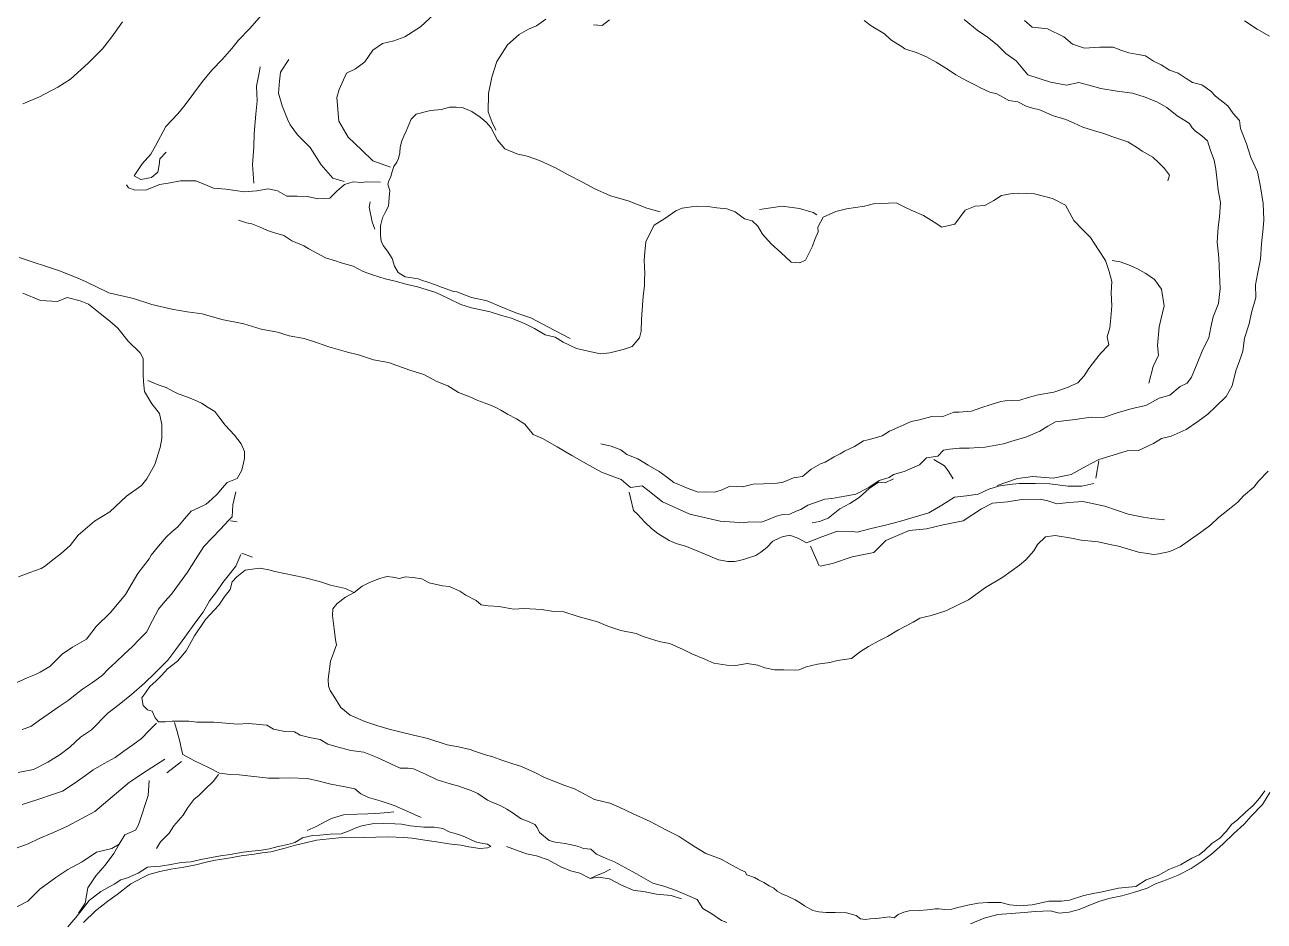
# Model space of a CAD drawing. Extents: x 683321 to 688873, y 7661944 to 7668387.
# Drawn here: x 686662.5 to 687079.5, y 7666496.6 to 7666798.2 of the extents above; entities that cross this region are included whole.
import ezdxf

# ---------------------------------------------------------------- set-up
doc = ezdxf.new("R2010")
doc.units = 0
doc.header["$MEASUREMENT"] = 0
doc.layers.add('01 CRESTA_Line', color=3, linetype='Continuous', lineweight=20)

msp = doc.modelspace()

# ---------------------------------------------------------------- linework, layer by layer
at = {"layer": '01 CRESTA_Line'}
for points in [[(686660.64, 7666719.85, 3960.87), (686674.13, 7666715.39, 3960.96), (686679.56, 7666713.24, 3962.4), (686682.95, 7666711.85, 3961.97), (686690.76, 7666708.06, 3961.58), (686699.09, 7666706.15, 3960.73), (686705.27, 7666704.11, 3960.36), (686712.01, 7666702.49, 3959.58), (686717.07, 7666701.58, 3959.08), (686722.2, 7666700.98, 3958.5), (686728.78, 7666699.01, 3958.12), (686736.14, 7666697.54, 3957.62), (686741.96, 7666695.81, 3957.17), (686747.46, 7666694.8, 3956.59), (686751.41, 7666693.51, 3956.1), (686756.45, 7666692.69, 3955.74), (686760.98, 7666691.18, 3955.35), (686764.74, 7666689.86, 3954.84), (686771.02, 7666688.11, 3953.93), (686774.81, 7666687.21, 3953.61), (686779.84, 7666685.43, 3953.09), (686784.88, 7666684.57, 3952.34), (686792.01, 7666681.95, 3951.07), (686796.73, 7666680.59, 3950.58), (686801.08, 7666678.14, 3949.97), (686804.84, 7666676.7, 3949.45), (686808.42, 7666674.51, 3948.78), (686812.24, 7666672.98, 3948.55), (686814.85, 7666671.85, 3948.36), (686818.56, 7666670.5, 3947.83), (686820.98, 7666669.47, 3947.23), (686822.59, 7666668.51, 3947.33), (686824.93, 7666667.19, 3947.12), (686827.95, 7666665.62, 3946.91), (686830.76, 7666663.85, 3946.78), (686833.52, 7666660.32, 3946.31), (686836.65, 7666658.98, 3946.54), (686841.61, 7666656.16, 3947.98), (686846.56, 7666653.34, 3949.41), (686851.51, 7666650.51, 3950.84), (686856.46, 7666647.69, 3952.27), (686859.8, 7666646.45, 3952), (686863.14, 7666645.2, 3951.72), (686866.25, 7666642.5, 3952.17), (686870.18, 7666643.14, 3950.86), (686872.55, 7666641.25, 3950.29), (686874.91, 7666639.36, 3950.25), (686877.01, 7666637.69, 3950.27), (686886.25, 7666633.5, 3950.35), (686896.48, 7666631.18, 3950.43), (686904.43, 7666630.67, 3950.43), (686906.33, 7666631.02, 3950.49), (686910.18, 7666630.91, 3950.74), (686912.1, 7666631.55, 3950.76), (686915.41, 7666632.9, 3950.64), (686917.07, 7666633.28, 3950.71), (686919.88, 7666633.61, 3950.84), (686921.96, 7666634.55, 3950.81), (686923.59, 7666635.11, 3950.84), (686925.87, 7666636.6, 3950.74), (686928.21, 7666637.36, 3950.8), (686931.59, 7666638.59, 3951.12), (686933.95, 7666638.86, 3951.6), (686936.46, 7666639.29, 3952.1), (686939.04, 7666639.75, 3952.57), (686942.09, 7666640.24, 3953.08), (686946.4, 7666642.54, 3953.54), (686949.94, 7666644.88, 3953.05), (686953.33, 7666645.92, 3952.79), (686954.73, 7666646.87, 3952.67), (686958.37, 7666647.94, 3952.96), (686961.17, 7666649.19, 3952.28), (686963.47, 7666650.18, 3952.18), (686965.82, 7666652.5, 3953.4), (686969.64, 7666653.11, 3952.43), (686971.57, 7666655.13, 3950.72), (686973.55, 7666655.39, 3950.54), (686976.97, 7666655.76, 3950.26), (686980.21, 7666655.74, 3950.14), (686983.48, 7666656.01, 3950.13), (686985.63, 7666656.08, 3950.16), (686991.74, 7666657.17, 3950.23), (686995.67, 7666658.42, 3950.19), (686999.28, 7666659.51, 3950.19), (687003.94, 7666661.45, 3950.19), (687006.64, 7666663.18, 3950.18), (687009.29, 7666664.57, 3950.2), (687015.82, 7666665.41, 3950.16), (687018.09, 7666665.78, 3950.16), (687021.24, 7666666.19, 3950.26), (687025.37, 7666666.08, 3950.05), (687030.03, 7666667.64, 3950.16), (687035.03, 7666669.15, 3950.3), (687039.65, 7666670.12, 3950.36), (687044.07, 7666672.55, 3950.39), (687047.69, 7666673.6, 3950.44), (687051.14, 7666676.45, 3950.53), (687053.55, 7666677.58, 3950.45), (687055.02, 7666679.68, 3950.39), (687056.9, 7666684.19, 3950.36), (687058.81, 7666688.98, 3950.31), (687060.81, 7666692.9, 3950.29), (687061.54, 7666696.43, 3950.35), (687062.27, 7666699.97, 3950.36), (687064.06, 7666704.47, 3950.3), (687064.66, 7666709.51, 3950.2), (687064.38, 7666714.34, 3950.17), (687064.23, 7666719.81, 3950.16), (687063.58, 7666725.08, 3950.13), (687063.96, 7666730.07, 3950.12), (687064.46, 7666733.49, 3950.11), (687064.79, 7666738.4, 3950.13), (687064, 7666742.59, 3950.18), (687063.68, 7666745.74, 3950.23), (687063.16, 7666749.61, 3950.29), (687062.62, 7666752.67, 3950.36), (687061.4, 7666755.9, 3950.4), (687060.41, 7666759.17, 3950.34), (687058.49, 7666760.79, 3950.28), (687056.25, 7666762.56, 3950.27), (687055.25, 7666763.49, 3950.25), (687054.31, 7666764.95, 3950.17), (687052.74, 7666766.03, 3950.05), (687050.23, 7666767.59, 3950.15), (687046.75, 7666770.4, 3950.86), (687043.29, 7666772.31, 3950.88), (687039.05, 7666773.91, 3951.41), (687035.19, 7666775.24, 3951.83), (687030, 7666775.91, 3953.02), (687024.48, 7666776.7, 3954.34), (687020.45, 7666777.92, 3953.53), (687017.1, 7666778.72, 3952.5), (687012.95, 7666777.82, 3952.12), (687007.52, 7666778.85, 3952.12), (687003.79, 7666780.08, 3951.31), (686999.9, 7666781.39, 3951.25), (686996.06, 7666786.02, 3950.68), (686992.57, 7666788.53, 3950.74), (686989.59, 7666791.43, 3950.85), (686986.36, 7666794, 3950.86), (686982.9, 7666796.43, 3951.39), (686978.56, 7666800, 3951.66)], [(686695.33, 7666799.14, 3968.77), (686691.75, 7666794.09, 3968.05), (686688.68, 7666790.05, 3967.35), (686683.81, 7666785.29, 3966.44), (686677.9, 7666779.9, 3965.41), (686673.64, 7666777.16, 3964.74), (686667.48, 7666773.97, 3964.15), (686661.8, 7666771.62, 3963.57)], [(686710.05, 7666755.3, 3965.47), (686707.89, 7666753.06, 3964.91), (686707.71, 7666750.98, 3963.64), (686707.23, 7666748.65, 3963.32), (686705.15, 7666746.83, 3963.04), (686701.51, 7666746.19, 3962.73), (686699.26, 7666747.36, 3962.98), (686701.93, 7666751.36, 3963.06), (686704.84, 7666754.61, 3964.09), (686706.41, 7666757.42, 3965.26), (686709.89, 7666763.93, 3965.94), (686713.92, 7666768.18, 3967), (686716.49, 7666771.25, 3967.43), (686722.28, 7666779.07, 3968.2), (686725.37, 7666782.95, 3968.44), (686729.03, 7666786.58, 3968.84), (686732.18, 7666790.23, 3969.38), (686734.37, 7666793, 3969.65), (686738.13, 7666796.86, 3970.39), (686742.08, 7666801.4, 3971.11)], [(686800.07, 7666801.66, 3950.1), (686795.61, 7666797.55, 3950.13), (686790.33, 7666794.09, 3950.19), (686786.6, 7666792.78, 3950.22), (686782.88, 7666791.92, 3950.27), (686779.55, 7666789.7, 3950.2), (686776.92, 7666785.69, 3950.16), (686773.77, 7666783.35, 3950.16), (686770.67, 7666781.89, 3950.18), (686768.27, 7666776.37, 3950.17), (686767.51, 7666773.69, 3950.19), (686768.14, 7666765.79, 3950.3), (686771.32, 7666760.33, 3950.43), (686775.88, 7666755.96, 3950.54), (686779.6, 7666752.42, 3950.78), (686785.51, 7666750.29, 3950.71)], [(686837.8, 7666800.05, 3940.14), (686834.62, 7666797.86, 3940.15), (686831.92, 7666796.66, 3940.1), (686828.77, 7666794.9, 3940.07), (686824.9, 7666791.44, 3940.07), (686821.29, 7666785.86, 3940.03), (686819.65, 7666780.54, 3940.04), (686818.45, 7666775.08, 3940.06), (686818.42, 7666768.87, 3940.06), (686819.76, 7666765.37, 3940.06), (686820.94, 7666762.77, 3940.07)], [(686859.16, 7666799.86, 3940.38), (686856.68, 7666798, 3940.35), (686853.79, 7666798.22, 3940.36)], [(687047.02, 7666745.73, 3940.24), (687047.6, 7666747.56, 3940.22), (687045.88, 7666749.79, 3940.2), (687043.87, 7666751.81, 3940.19), (687042.04, 7666753.64, 3940.17), (687038.39, 7666755.7, 3940.17), (687036.88, 7666756.83, 3940.16), (687033.61, 7666758.79, 3940.41), (687028.16, 7666760.66, 3940.54), (687025.56, 7666761.61, 3940.46), (687022, 7666762.57, 3940.51), (687018.48, 7666763.77, 3940.54), (687015.58, 7666765.05, 3940.47), (687012.67, 7666766.33, 3940.43), (687008.53, 7666767.57, 3940.27), (687003.67, 7666769.7, 3940.17), (687001.83, 7666770.02, 3940.15), (686999.36, 7666770.8, 3940.15), (686996.6, 7666772.3, 3940.21), (686993.56, 7666772.77, 3940.34), (686991.58, 7666773.88, 3940.47), (686989.51, 7666774.95, 3940.47), (686987.2, 7666775.57, 3940.44), (686984.03, 7666777.03, 3940.19), (686982.82, 7666777.62, 3940.14), (686979.38, 7666779.32, 3940.05), (686975.72, 7666781.36, 3940.03), (686973.27, 7666783.08, 3940.03), (686969.12, 7666785.64, 3940.05), (686965.83, 7666787.39, 3940.07), (686962.7, 7666788.75, 3940.09), (686958.54, 7666790.06, 3940.14), (686957.63, 7666790.76, 3940.15), (686953.88, 7666793.12, 3940.16), (686951.75, 7666795.16, 3940.14), (686947.28, 7666797.85, 3940.1), (686944.85, 7666799.61, 3940.06)], [(686989.65, 7666643.21, 3960.92), (686996.45, 7666645.53, 3958.81), (687001.65, 7666646.21, 3957.14), (687008.51, 7666645.67, 3956.7), (687014.56, 7666646.89, 3956.82), (687019.52, 7666649.67, 3959.29), (687023.83, 7666651.97, 3960.46), (687028.65, 7666653.39, 3960.74), (687033.34, 7666654.88, 3960.28), (687037.22, 7666655.01, 3960.07), (687042.22, 7666657.38, 3960.15), (687044.95, 7666658.98, 3960.11), (687048.2, 7666659.85, 3960.09), (687053.2, 7666662.09, 3960.09), (687057.18, 7666664.7, 3960.1), (687060.53, 7666667.17, 3960.18), (687063.13, 7666669.64, 3960.2), (687066.63, 7666673.1, 3960.19), (687068.7, 7666676.74, 3960.16), (687069.9, 7666681.8, 3960.18), (687071.64, 7666686.33, 3960.21), (687072.28, 7666688.34, 3960.23), (687072.81, 7666692.74, 3960.32), (687074.4, 7666697.64, 3960.27), (687075.24, 7666701.4, 3960.21), (687076.63, 7666706.5, 3960.21), (687076.5, 7666710.72, 3960.27), (687077.2, 7666714.31, 3960.28), (687078.22, 7666719.34, 3960.26), (687078.51, 7666724.47, 3960.27), (687079.16, 7666729.74, 3960.14), (687079.3, 7666732.52, 3960.08), (687079.16, 7666738.12, 3960.02), (687078.19, 7666743.65, 3960.1), (687077.15, 7666748.69, 3960.23), (687074.95, 7666753.56, 3960.21), (687073.49, 7666758.19, 3960.13), (687071.47, 7666763.27, 3960.03), (687071.12, 7666765.95, 3959.97), (687069.03, 7666768.35, 3960.02), (687067.2, 7666770.91, 3960.08), (687063.12, 7666774.17, 3960.21), (687061.5, 7666775.85, 3960.26), (687058.45, 7666778, 3960.28), (687055.29, 7666778.77, 3960.23), (687053.19, 7666780.14, 3960.19), (687050.52, 7666781.91, 3960.17), (687047.62, 7666782.95, 3960.14), (687044.81, 7666784.77, 3960.23), (687042.16, 7666786, 3960.3), (687039.54, 7666787.7, 3960.42), (687036.34, 7666788.26, 3961.29), (687033.97, 7666788.74, 3961.83), (687031.22, 7666789.69, 3962.57), (687028.64, 7666790.64, 3962.94), (687024.18, 7666790.64, 3962.72), (687018.95, 7666790.28, 3962.28), (687014.93, 7666791.63, 3960.82), (687012.1, 7666794.18, 3961.26), (687006.59, 7666796.81, 3960.82), (687002.53, 7666797.28, 3960.36), (687001.37, 7666797.41, 3960.21), (686998.78, 7666799.67, 3960.18)], [(687072.83, 7666799.56, 3982.12), (687077.14, 7666796.71, 3982.3), (687081.2, 7666794.41, 3981.86)], [(686769.89, 7666745.45, 3960.01), (686766.16, 7666746.63, 3960.01), (686762.2, 7666751.11, 3959.91), (686758.45, 7666756.87, 3959.92), (686754.19, 7666761.16, 3959.98), (686751.8, 7666764.54, 3960.05), (686750.84, 7666766.46, 3960.08), (686749.08, 7666770.92, 3960.59), (686747.89, 7666775.22, 3961.08), (686748.22, 7666779.17, 3960.51), (686748.49, 7666782.26, 3960.92), (686751.34, 7666786.46, 3960.61)], [(686741.66, 7666784.04, 3962.27), (686741.41, 7666782.58, 3962.07), (686740.46, 7666777.5, 3962.13), (686740.64, 7666772.64, 3962.21), (686740.22, 7666768.13, 3961.96), (686739.7, 7666761.67, 3961.98), (686739.56, 7666757.03, 3961.9), (686739.12, 7666751.15, 3962.03), (686739.53, 7666744.91, 3961.89)], [(686845.93, 7666692.64, 3945.54), (686838.41, 7666696.53, 3946.09), (686832.7, 7666699.6, 3946.98), (686827.72, 7666701.34, 3947.61), (686822.15, 7666703.58, 3947.93), (686818.08, 7666705.31, 3948.53), (686812.79, 7666706.43, 3949.34), (686807.87, 7666708.3, 3949.27), (686806.71, 7666708.43, 3949.59), (686802.66, 7666709.88, 3950.08), (686800.27, 7666710.77, 3950.08), (686798.1, 7666711.61, 3950.2), (686795.93, 7666712.3, 3950.34), (686794.81, 7666712.78, 3950.31), (686790.43, 7666713.37, 3951.3), (686788.14, 7666714.82, 3951.17), (686786.85, 7666716.96, 3951.18), (686786.13, 7666719.58, 3951.38), (686784.52, 7666722.06, 3951.51), (686783.03, 7666723.99, 3951.96), (686782.43, 7666725.38, 3952.25), (686782.12, 7666727.44, 3952.9), (686782.15, 7666730.51, 3952.36), (686782.88, 7666733.2, 3951.45), (686783.68, 7666734.99, 3951.41), (686784.82, 7666737.21, 3951.39), (686785.09, 7666740.07, 3951.52), (686785.3, 7666742.43, 3951.66), (686784.57, 7666744.55, 3953.91), (686784.96, 7666745.65, 3955.43), (686785.63, 7666747.1, 3954.44), (686785.93, 7666748.35, 3952.98), (686786.2, 7666749.14, 3951.96), (686786.68, 7666750.46, 3950.1), (686787.62, 7666751.93, 3947.48), (686788.17, 7666753.2, 3945.28), (686788.68, 7666755.14, 3944.39), (686788.77, 7666757.03, 3943.66), (686789.34, 7666759.17, 3943.14), (686790.06, 7666760.67, 3942.68), (686790.84, 7666762.38, 3942.27), (686792.45, 7666766.41, 3941.9), (686794.2, 7666768.16, 3941.71), (686798.93, 7666769.31, 3941.7), (686802.68, 7666769.64, 3941.23), (686805.42, 7666770.53, 3941.23), (686807.56, 7666770.46, 3941.29), (686809.94, 7666770.27, 3941.31), (686812.84, 7666769.06, 3941.36), (686815.69, 7666767.16, 3942.16), (686817.75, 7666765.46, 3942.12), (686819.32, 7666763.64, 3942.05), (686821.49, 7666759.35, 3940.34), (686824.03, 7666756.41, 3940.41), (686827.97, 7666754.78, 3940.73), (686831.5, 7666754.02, 3940.15), (686835.67, 7666752.48, 3940.28), (686841.03, 7666750.05, 3940.42), (686845.33, 7666747.71, 3940.48), (686850.14, 7666745.26, 3940.34), (686854.07, 7666743.14, 3940.54), (686859.51, 7666740.7, 3940.56), (686865.45, 7666739, 3940.85), (686871.75, 7666736.52, 3940.89), (686876.29, 7666735.26, 3940.98)], [(686782.11, 7666745.2, 3956.62), (686777.56, 7666745.41, 3956.34), (686775.72, 7666745.13, 3956), (686772.99, 7666745.35, 3958.03), (686770.06, 7666744.43, 3960), (686767.43, 7666742.22, 3959.99), (686765.07, 7666739.9, 3960.08), (686761.09, 7666739.66, 3960.24), (686757.58, 7666740.44, 3960.07), (686754.13, 7666740.51, 3960.2), (686750.69, 7666740.58, 3960.15), (686747.45, 7666742.33, 3959.71), (686744.36, 7666743, 3960.16), (686740.57, 7666742.29, 3962.1), (686736.34, 7666741.96, 3960.31), (686733.23, 7666742.44, 3959.89), (686730.11, 7666742.92, 3959.96), (686725.95, 7666743.22, 3960.01), (686723.01, 7666744.47, 3960.04), (686720.07, 7666745.71, 3960.15), (686714.91, 7666745.72, 3960.13), (686711.4, 7666745.06, 3960.16), (686707.89, 7666744.41, 3960.47), (686703.08, 7666742.53, 3960.71), (686699.23, 7666742.67, 3960.94), (686697.33, 7666743.37, 3960.97), (686696.65, 7666744.32, 3961.23)], [(686856.23, 7666657.18, 3942.77), (686859.72, 7666656.4, 3942.75), (686863.04, 7666655.18, 3942.57), (686865.01, 7666653.68, 3942.22), (686868.77, 7666652.18, 3941.97), (686872.24, 7666650.06, 3942.16), (686875.96, 7666647.93, 3941.92), (686878.42, 7666646.09, 3941.75), (686880.88, 7666644.24, 3941.59), (686885.64, 7666642.23, 3941.67), (686889.02, 7666640.95, 3941.92), (686891.54, 7666641.08, 3942.09), (686894.67, 7666640.91, 3940.72), (686897.11, 7666641.74, 3940.66), (686899.64, 7666642.93, 3940.5), (686903.98, 7666642.7, 3940.47), (686907.53, 7666643.65, 3940.41), (686911.03, 7666643.74, 3940.38), (686915.58, 7666643.95, 3940.46), (686917.68, 7666644.37, 3940.49), (686921.07, 7666645.81, 3940.31), (686924.14, 7666646.19, 3940.3), (686927.05, 7666648.72, 3940.05), (686930.17, 7666650.47, 3940.01), (686931.74, 7666651.03, 3940.01), (686934.76, 7666652.86, 3940.05), (686936.8, 7666653.86, 3940.09), (686938.27, 7666654.75, 3940.18), (686941.62, 7666656.29, 3940.32), (686944.65, 7666658.21, 3940.41), (686946.64, 7666658.69, 3940.41), (686950.92, 7666659.91, 3940.41), (686953.42, 7666661.44, 3940.34), (686956.15, 7666662.72, 3940.29), (686958.27, 7666663.66, 3940.27), (686960.7, 7666664.72, 3940.25), (686963.52, 7666665.34, 3940.23), (686967.63, 7666666.36, 3940.11), (686971.11, 7666666.35, 3940.11), (686975.06, 7666667.84, 3940.17), (686976.84, 7666667.82, 3940.2), (686980.99, 7666668.24, 3940.29), (686984.12, 7666669.29, 3940.36), (686987.62, 7666670.47, 3940.44), (686990.85, 7666671.49, 3940.46), (686992.27, 7666671.7, 3940.45), (686997.25, 7666671.95, 3940.37), (687000.04, 7666672.83, 3940.31), (687003.44, 7666673.74, 3940.32), (687008.63, 7666674.64, 3940.44), (687012.98, 7666676.1, 3940.51), (687016.73, 7666677.76, 3940.39), (687018.87, 7666680.06, 3940.26), (687020.42, 7666682.56, 3940.24), (687022.65, 7666685.52, 3940.27), (687024.43, 7666687.65, 3940.34), (687027.15, 7666690.56, 3940.47), (687026.65, 7666693.2, 3940.42), (687027.57, 7666696.23, 3940.37), (687027.84, 7666699.56, 3940.4), (687028.17, 7666703.67, 3940.46), (687027.94, 7666708.07, 3940.63), (687028.2, 7666711.85, 3940.83), (687027.28, 7666715.23, 3940.59), (687026.08, 7666718.86, 3941.26), (687023.69, 7666722.53, 3939.65), (687020.98, 7666726.59, 3939.03), (687018.35, 7666729.28, 3938.59), (687015.36, 7666732.36, 3938.35), (687012.61, 7666737.54, 3937.39), (687008.28, 7666739.78, 3936.91), (687002.14, 7666741.35, 3936.36), (686996.83, 7666741.58, 3935.96), (686994.63, 7666741.4, 3935.81), (686991.13, 7666740.74, 3935.56), (686988.45, 7666739.05, 3935.37), (686985.48, 7666737.34, 3935.1), (686982.2, 7666737.13, 3934.88), (686978.89, 7666735.88, 3935.48), (686975.41, 7666731.11, 3937.9), (686970.99, 7666730.12, 3938.19), (686968.47, 7666731.79, 3937.66), (686964.86, 7666734.03, 3936.83), (686960.67, 7666735.85, 3936.34), (686958.14, 7666737.04, 3936.66), (686955.62, 7666738.28, 3936.24), (686948.06, 7666737.96, 3936.88), (686944.96, 7666737.19, 3937.25), (686938.95, 7666736.27, 3938.73), (686935.3, 7666735.43, 3939.71), (686931.04, 7666733.49, 3940.47), (686929.34, 7666730.07, 3940.65), (686929.44, 7666728.57, 3940.43), (686928.3, 7666725.98, 3940.39), (686927.54, 7666723.72, 3940.41), (686926.28, 7666721.3, 3940.37), (686925.17, 7666719, 3940.41), (686923.26, 7666718.12, 3940.42), (686920.36, 7666718.31, 3940.38), (686916.83, 7666721.63, 3940.27), (686913.54, 7666724.45, 3940.15), (686910.69, 7666727.78, 3940.28), (686909.05, 7666730.4, 3939.4), (686907.23, 7666732.28, 3940.19), (686904.67, 7666732.89, 3940.42), (686901.49, 7666735.29, 3939.97), (686898.72, 7666736.27, 3939.45), (686895.3, 7666736.61, 3939.41), (686892.28, 7666737.09, 3939.16), (686888.35, 7666737.2, 3939.17), (686883.7, 7666736.49, 3939.41), (686881.51, 7666735.6, 3939.46), (686877.87, 7666733.04, 3939.74), (686874.27, 7666730.8, 3940.12), (686872.5, 7666727.55, 3940.76), (686871.38, 7666725.17, 3940.08), (686871.1, 7666721.67, 3940.08), (686870.83, 7666718.87, 3940.05), (686870.92, 7666716.83, 3940.12), (686871.04, 7666714.35, 3940.19), (686870.97, 7666712.57, 3940.25), (686870.96, 7666710.46, 3940.32), (686870.54, 7666706.75, 3940.43), (686870.27, 7666703.91, 3940.52), (686870, 7666699.08, 3940.67), (686869.83, 7666695.15, 3940.79), (686869.3, 7666692.84, 3940.87), (686866.82, 7666689.98, 3942.2), (686863.8, 7666688.94, 3943.54), (686859.3, 7666687.88, 3944.25), (686856.2, 7666687.47, 3944.54), (686852.98, 7666688.16, 3945.5), (686848.13, 7666689.29, 3946.09), (686843.6, 7666691.44, 3946.86), (686840.92, 7666693.13, 3946.74), (686837.54, 7666693.91, 3947.39), (686833.99, 7666695.98, 3947.9), (686830.8, 7666697.56, 3948.41), (686826.22, 7666699.44, 3948.77), (686822.85, 7666700.38, 3949.36), (686819.02, 7666701.59, 3949.68), (686812.8, 7666702.99, 3950.33), (686809.22, 7666704.1, 3950.74), (686805.07, 7666706.15, 3951.09), (686800.79, 7666708.11, 3951.24), (686794.59, 7666710.05, 3952.1), (686791.11, 7666710.8, 3952.24), (686787.11, 7666711.93, 3952.53), (686783.71, 7666712.72, 3952.72), (686779.48, 7666714.04, 3952.79), (686776.34, 7666715.18, 3953.43), (686772.98, 7666716.96, 3953.97), (686768.89, 7666718.14, 3954.35), (686767, 7666718.73, 3954.92), (686763.61, 7666719.83, 3954.98), (686758.08, 7666722.8, 3955.64), (686756.33, 7666723.8, 3955.95), (686752.38, 7666725.54, 3955.69), (686749.64, 7666727.28, 3956.03), (686746.18, 7666728.33, 3956.48), (686744.15, 7666728.99, 3956.76), (686741.67, 7666730.08, 3957.14), (686738.87, 7666731.23, 3957.26), (686737.12, 7666731.61, 3957.31), (686734.34, 7666732.44, 3957.28)], [(686780.27, 7666729.48, 3953.48), (686779.3, 7666731.86, 3953.33), (686778.35, 7666736.86, 3952.9), (686778.65, 7666738.66, 3953.17)], [(686909.66, 7666736, 3940.9), (686917.34, 7666737.21, 3940.56), (686923.1, 7666736.33, 3940.55), (686927.71, 7666735.06, 3940.29), (686928.98, 7666734.28, 3940.33)], [(687028.34, 7666718.93, 3942.33), (687030.95, 7666718.47, 3942.07), (687033.83, 7666717.38, 3941.95), (687036.58, 7666716.22, 3941.99), (687039.66, 7666714.53, 3942.25), (687042.5, 7666712.48, 3942.24), (687044.9, 7666709.21, 3941.38), (687045.84, 7666703.69, 3941.41), (687044.15, 7666696.58, 3941.9), (687043.54, 7666690.26, 3942.18), (687043.87, 7666687.04, 3942.33), (687042.12, 7666683.21, 3942.67), (687040.68, 7666677.67, 3943.15)], [(686660.36, 7666612.5, 3959.91), (686664.16, 7666613.94, 3959.87), (686667.98, 7666615.25, 3959.86), (686669.1, 7666615.93, 3959.87), (686672.38, 7666618.55, 3959.88), (686674.79, 7666620.49, 3959.87), (686677.7, 7666623.01, 3959.84), (686680.49, 7666626.52, 3959.79), (686685.99, 7666631.17, 3959.82), (686691.09, 7666634.38, 3959.99), (686696.65, 7666639.58, 3960.21), (686701.79, 7666643.16, 3960.25), (686703.56, 7666645.39, 3960.32), (686706.19, 7666650.29, 3960.39), (686707.99, 7666655.93, 3960.39), (686708.59, 7666659.03, 3960.39), (686708.56, 7666663.69, 3960.41), (686707.75, 7666667.46, 3960.39), (686705.21, 7666670.7, 3960.31), (686702.73, 7666674.86, 3960.22), (686702.39, 7666678.04, 3961.74), (686702.3, 7666680.55, 3960.81), (686702.28, 7666683.48, 3959.69), (686702.3, 7666685.87, 3958.41), (686701.32, 7666687.84, 3956.94), (686697.3, 7666691.73, 3956.29), (686693.83, 7666696.18, 3956.26), (686691.06, 7666698.49, 3956.96), (686687.89, 7666701.08, 3957.23), (686683.93, 7666704.25, 3958.3), (686681.12, 7666705.32, 3958.33), (686676.72, 7666706.41, 3958.23), (686673.51, 7666705.11, 3957.43), (686667.81, 7666705.4, 3957.5), (686661.78, 7666707.9, 3958.67)], [(686658.59, 7666576.38, 3970.17), (686663.25, 7666578.55, 3970.15), (686666.04, 7666579.63, 3970.16), (686667.67, 7666580.41, 3970.17), (686670.87, 7666582.27, 3970.14), (686675.07, 7666586.5, 3970.1), (686678.53, 7666588.85, 3970.1), (686683.23, 7666591.51, 3970.14), (686686.45, 7666595.76, 3970.18), (686691.41, 7666600.58, 3970.19), (686696.42, 7666606.55, 3970.16), (686700.52, 7666613.64, 3970.03), (686702.41, 7666616.08, 3969.99), (686704.31, 7666618.58, 3969.94), (686705, 7666619.71, 3969.92), (686707.5, 7666622.77, 3969.9), (686710, 7666625.82, 3969.88), (686712, 7666627.56, 3969.89), (686713.99, 7666629.31, 3969.9), (686716.24, 7666631.95, 3970), (686718.49, 7666634.58, 3970.11), (686720.97, 7666635.73, 3970.18), (686723.45, 7666636.87, 3970.26), (686725.39, 7666638.62, 3970.33), (686727.33, 7666640.38, 3970.4), (686728.94, 7666642.28, 3970.46), (686730.54, 7666644.19, 3970.53), (686733.95, 7666645.55, 3970.63), (686735.54, 7666648.37, 3967.81), (686736.42, 7666652.23, 3965.24), (686736.41, 7666654.68, 3964.41), (686735.28, 7666657.25, 3963.64), (686733.04, 7666660.18, 3963.5), (686729.94, 7666663.53, 3963.24), (686728.13, 7666665.85, 3963.22), (686726.42, 7666668.06, 3962.97), (686724.15, 7666669.47, 3962.9), (686721.88, 7666670.88, 3962.82), (686719.44, 7666671.97, 3963.03), (686717, 7666673.06, 3963.24), (686714.14, 7666674.09, 3962.94), (686712.24, 7666674.99, 3962.63), (686710.07, 7666676.19, 3962.61), (686707.35, 7666677.09, 3962.68), (686703.93, 7666678.5, 3962.44)], [(686968.3, 7666651.94, 3953.5), (686971.85, 7666649.87, 3953.22), (686973.38, 7666647.75, 3953.36), (686974.87, 7666645.45, 3953.52)], [(687023.77, 7666651.54, 3961.55), (687022.84, 7666645.65, 3961.94)], [(687080.81, 7666648.07, 3980.96), (687077.56, 7666644.63, 3980.78), (687076.02, 7666642.64, 3980.89), (687072.52, 7666639.76, 3980.7), (687070.64, 7666637.61, 3980.69), (687067.25, 7666634.91, 3980.84), (687064.06, 7666632.49, 3980.78), (687061.48, 7666629.92, 3980.69), (687058.08, 7666627.36, 3980.63), (687054.68, 7666625.05, 3981.05), (687051.15, 7666622.6, 3981), (687047.68, 7666621.04, 3981.24), (687043.96, 7666620.16, 3981.22), (687042.31, 7666619.98, 3980.96), (687037.2, 7666620.72, 3981.36), (687030.45, 7666622.77, 3981.71), (687028.06, 7666623.23, 3981.76), (687023.58, 7666624.29, 3982.1), (687017.9, 7666624.76, 3981.96), (687014.62, 7666625.49, 3981.9), (687009.15, 7666626.33, 3981.67), (687005.9, 7666625.9, 3981.32), (687003.24, 7666623.32, 3980.66), (687001.94, 7666621.17, 3980.77), (686999.3, 7666618.2, 3980.64), (686997.08, 7666616.38, 3980.82), (686991.52, 7666612.4, 3980.76), (686985.75, 7666608.9, 3980.41), (686980.03, 7666604.7, 3980.86), (686972.32, 7666601.05, 3981.2), (686967.38, 7666599.42, 3981.06), (686963.64, 7666598.6, 3981.16), (686961.41, 7666597.17, 3981.37), (686956.41, 7666594.68, 3981.21), (686952.76, 7666592.43, 3981.25), (686949.59, 7666590.84, 3981.17), (686946.36, 7666588.99, 3981.28), (686943.6, 7666587.33, 3981.32), (686940.56, 7666584.95, 3981.05), (686935.87, 7666584.33, 3981.09), (686933.38, 7666583.65, 3981.31), (686929.2, 7666583.04, 3981.79), (686925.36, 7666582.15, 3981.52), (686923, 7666581.15, 3981.77), (686921.57, 7666581.13, 3982.1), (686917.88, 7666581.22, 3982.04), (686914.68, 7666581.18, 3981.9), (686911.5, 7666581.9, 3982.09), (686909.08, 7666582.72, 3981.97), (686905.52, 7666583.36, 3982.02), (686901.74, 7666582.7, 3982.09), (686898.65, 7666582.72, 3982.1), (686894.35, 7666583.38, 3981.98), (686891.32, 7666584.72, 3981.99), (686886.92, 7666586.52, 3981.65), (686884, 7666588.04, 3981.51), (686879.48, 7666590, 3981.74), (686876.49, 7666590.6, 3981.76), (686874.74, 7666591.06, 3981.77), (686870.53, 7666592.41, 3981.8), (686868.19, 7666593.36, 3981.81), (686862.98, 7666594.45, 3981.71), (686858.59, 7666595.91, 3981.84), (686855.16, 7666597.36, 3981.98), (686848.69, 7666599.1, 3981.73), (686843.86, 7666600.68, 3981.74), (686840.49, 7666600.84, 3981.8), (686836.35, 7666601.54, 3981.83), (686830.54, 7666601.81, 3981.75), (686826.92, 7666601.62, 3981.77), (686822.1, 7666602.45, 3981.94), (686818.43, 7666602.74, 3982.01), (686815.99, 7666603.07, 3982.06), (686814.37, 7666604.48, 3982.22), (686810.89, 7666606.26, 3982.67), (686808.88, 7666607.69, 3982.46), (686805.35, 7666609.19, 3982.64), (686803.04, 7666609.4, 3982.47), (686798.58, 7666610.51, 3982.05), (686796.09, 7666611.77, 3982.52), (686793.06, 7666612.29, 3981.96), (686790.47, 7666612.5, 3982.84), (686788.59, 7666611.92, 3984.17), (686786.28, 7666612.33, 3984.96), (686784.4, 7666612.57, 3986.73), (686781.8, 7666611.89, 3988.18), (686778.23, 7666610.4, 3988.62), (686775.97, 7666609.29, 3989.91), (686773.33, 7666607.2, 3991.57), (686770.33, 7666605.66, 3990.97), (686767.54, 7666603.52, 3990.38), (686766.1, 7666601.74, 3990.33), (686766.03, 7666599.45, 3990.3), (686766.58, 7666594.96, 3990.22), (686767.06, 7666591.32, 3990.21), (686767.32, 7666589.64, 3990.24), (686766.3, 7666586.75, 3990.21), (686765.29, 7666584.06, 3990.18), (686764.57, 7666578.02, 3990.16), (686764.71, 7666575.7, 3990.19), (686765.19, 7666574.19, 3990.2), (686766.45, 7666572.29, 3990.21), (686768.84, 7666568.56, 3990.25), (686771.92, 7666565.9, 3990.24), (686776.9, 7666563.86, 3990.19), (686781.25, 7666562.38, 3990.18), (686785.05, 7666561.26, 3990.16), (686789.06, 7666560.24, 3990.15), (686793.24, 7666559.19, 3990.12), (686798.06, 7666558.08, 3990.13), (686804.6, 7666555.92, 3990.16), (686808.44, 7666555.34, 3990.18), (686812.36, 7666554.35, 3990.16), (686814.15, 7666553.73, 3990.16), (686817.49, 7666552.64, 3990.13), (686819.97, 7666551.91, 3990.12), (686823, 7666550.82, 3990.14), (686826.39, 7666549.73, 3990.15), (686829.59, 7666548.67, 3990.16), (686834.28, 7666546.57, 3990.17), (686837.33, 7666545, 3990.16), (686841.06, 7666543.52, 3990.16), (686844.15, 7666542.32, 3990.13), (686847.46, 7666541.1, 3990.09), (686850.79, 7666539.34, 3990.07), (686854.13, 7666537.58, 3990.06), (686859.26, 7666536.33, 3990.06), (686862.41, 7666534.94, 3990.09), (686866.9, 7666532.88, 3990.16), (686872.89, 7666530.12, 3990.17), (686877.98, 7666527.44, 3990.18), (686882.6, 7666525.13, 3990.24), (686885.36, 7666523.36, 3990.23), (686888.13, 7666521.58, 3990.21), (686891.65, 7666519.35, 3990.19), (686896.81, 7666517.45, 3990.24), (686899.52, 7666515.93, 3990.24), (686903.29, 7666513.96, 3990.27), (686904.84, 7666513.2, 3990.27), (686905.44, 7666512.19, 3990.28), (686907.96, 7666511.35, 3990.27), (686909.31, 7666510.57, 3990.26), (686911.07, 7666509.61, 3990.23), (686912.97, 7666508.52, 3990.17), (686914.43, 7666507.71, 3990.14), (686915.6, 7666506.75, 3990.13), (686917.16, 7666505.8, 3990.11), (686919.11, 7666505.02, 3990.07), (686921.71, 7666503.8, 3990.05), (686923.34, 7666502.78, 3990.04), (686924.83, 7666501.74, 3990.06), (686927.64, 7666500.24, 3990.09), (686929.65, 7666499.77, 3990.1), (686932.08, 7666499.51, 3990.1), (686933.65, 7666499.56, 3990.13), (686935.09, 7666499.54, 3990.17), (686938.89, 7666499.44, 3990.32), (686942.17, 7666498.49, 3990.48), (686943.64, 7666497.38, 3990.56), (686945.18, 7666497.19, 3990.6), (686946.89, 7666497.39, 3990.62), (686948.56, 7666497.51, 3990.67), (686949.97, 7666497.7, 3990.7), (686951.59, 7666497.87, 3990.72), (686953.45, 7666498.07, 3990.77), (686954.97, 7666497.79, 3990.85), (686956.37, 7666498.91, 3990.89), (686958.17, 7666499.62, 3990.93), (686960.07, 7666500.07, 3990.93), (686963.39, 7666500.19, 3990.94), (686966.22, 7666500.47, 3990.95), (686967.16, 7666500.61, 3990.97), (686968.79, 7666500.74, 3990.82), (686970.03, 7666500.84, 3990.94), (686971.98, 7666500.52, 3990.78), (686974.37, 7666500.7, 3990.67), (686976.37, 7666501.21, 3990.61), (686979.77, 7666502.05, 3991.09), (686983.19, 7666502.74, 3990.76), (686986.48, 7666502.94, 3991.09), (686990.84, 7666502.88, 3991.52), (686993.85, 7666502.17, 3991.45), (686997.17, 7666501.78, 3991.19), (687001.34, 7666502.1, 3991.68), (687007.04, 7666503.35, 3991.33), (687011.22, 7666503.35, 3990.35), (687014.01, 7666503.73, 3989.46), (687018.8, 7666505.25, 3988.78), (687021.87, 7666505.9, 3988.41), (687024.94, 7666506.54, 3988.05), (687030.48, 7666507.69, 3987.83), (687036.24, 7666508.26, 3987.81), (687039.79, 7666510.56, 3986.72), (687043.75, 7666512.03, 3986.28), (687047.33, 7666513.97, 3985.67), (687051.28, 7666515.62, 3985.77), (687055.08, 7666517.86, 3985.33), (687057.56, 7666518.92, 3985.29), (687059.43, 7666520.38, 3985.19), (687061.86, 7666522.71, 3984.79), (687064.5, 7666524.56, 3984.68), (687066.71, 7666526.78, 3984.53), (687068.53, 7666529.27, 3983.9), (687070.44, 7666530.78, 3983.76), (687073.12, 7666533.31, 3983.34), (687075.7, 7666535.6, 3983.49), (687077.85, 7666538, 3983.39), (687079.71, 7666540.47, 3983.44)], [(686954.75, 7666645.43, 3953.28), (686951.99, 7666644.12, 3953.16), (686949.74, 7666644.37, 3953.36), (686946.58, 7666642.14, 3953.76), (686943.18, 7666639.15, 3953.72), (686940.08, 7666637.15, 3953.72), (686936.69, 7666635.37, 3953.52), (686932.73, 7666632.17, 3953.57), (686929.88, 7666631.13, 3953.86), (686927.35, 7666630.67, 3953.94)], [(686661.57, 7666561.07, 3979.73), (686664.57, 7666562.17, 3979.66), (686667.44, 7666564.21, 3979.8), (686670.32, 7666566.25, 3979.92), (686673.68, 7666568.58, 3979.94), (686677.04, 7666570.92, 3979.97), (686679.46, 7666572.77, 3979.99), (686681.88, 7666574.63, 3979.94), (686685.23, 7666576.95, 3979.89), (686688.57, 7666579.28, 3979.94), (686690.7, 7666581.5, 3980.01), (686693.08, 7666583.8, 3980.06), (686695.88, 7666586.43, 3980.12), (686698.69, 7666589.06, 3980.05), (686701.04, 7666591.45, 3979.98), (686703.39, 7666593.85, 3979.95), (686705.43, 7666597.74, 3980), (686707.46, 7666601.63, 3979.94), (686709.63, 7666604.15, 3979.93), (686711.81, 7666606.66, 3979.97), (686714.51, 7666610.33, 3979.99), (686717.21, 7666614, 3979.92), (686719.97, 7666618.35, 3979.92), (686722.72, 7666622.69, 3980.08), (686725.52, 7666625.63, 3980.26), (686728.31, 7666628.56, 3980.78), (686731.09, 7666631.55, 3980.89), (686732.2, 7666632.61, 3980.36), (686732.47, 7666636.68, 3977.6), (686733.45, 7666641.05, 3973.72)], [(686865.85, 7666641.01, 3952.29), (686866.28, 7666639.07, 3952.68), (686867.28, 7666634.81, 3953.68), (686868.6, 7666633.52, 3954.13), (686871.11, 7666630.86, 3954.22), (686873.36, 7666628.75, 3954.96), (686875.42, 7666627.04, 3955.04), (686879.23, 7666624.74, 3955.63), (686881.61, 7666623.67, 3956.11), (686885.07, 7666622.69, 3956.79), (686888.91, 7666621.08, 3956.51), (686892.99, 7666619.46, 3956.33), (686895.92, 7666618.23, 3956.28), (686899.03, 7666617.64, 3955.91), (686901.22, 7666617.59, 3955.92), (686903.06, 7666617.94, 3955.84), (686904.95, 7666618.54, 3955.62), (686908.41, 7666619.6, 3955.71), (686910.13, 7666620.78, 3955.35), (686912.13, 7666622.38, 3955.23), (686914.12, 7666624.42, 3955.45), (686916.33, 7666625.51, 3955.57), (686917.33, 7666625.9, 3955.52), (686919.83, 7666626.46, 3956.54), (686922.58, 7666625.43, 3958.37), (686925.51, 7666623.95, 3960.1), (686930.68, 7666625.89, 3959.72), (686935.89, 7666627.88, 3959.63), (686940.98, 7666627.77, 3959.82), (686942.51, 7666627.5, 3959.49), (686947.27, 7666628.68, 3959.51), (686952.03, 7666629.87, 3959.54), (686956.79, 7666631.05, 3959.56), (686961.7, 7666632.52, 3959.61), (686966.61, 7666633.99, 3959.66), (686970.96, 7666636.63, 3959.71), (686975.31, 7666639.27, 3959.76), (686979.27, 7666639.77, 3960.11), (686983.23, 7666640.27, 3960.46), (686986.86, 7666641.95, 3960.81), (686990.03, 7666642.93, 3961.54), (686993.7, 7666643.48, 3960.46), (686997.02, 7666643.89, 3960.29), (687002.44, 7666643.89, 3961.5), (687007.33, 7666643.8, 3960.39), (687013.54, 7666643.03, 3961.29), (687018.09, 7666642.93, 3961.36), (687022.15, 7666643.9, 3960.41)], [(687045.92, 7666631.67, 3970.33), (687041.61, 7666632.06, 3969.7), (687038.77, 7666632.59, 3970.32), (687033.65, 7666633.51, 3970.3), (687025.79, 7666636.24, 3970.27), (687018.46, 7666637.77, 3970.26), (687013.72, 7666637.51, 3970.27), (687009.74, 7666637.03, 3970.28), (687006.65, 7666638.05, 3970.29), (687004.05, 7666638.65, 3970.26), (686997.92, 7666638.47, 3969.23), (686993.06, 7666637.75, 3969.5), (686988.02, 7666637.26, 3969.93), (686984.31, 7666635.37, 3970.08), (686978.13, 7666631.28, 3970.31), (686971.48, 7666629.97, 3966.66), (686965.83, 7666628.67, 3965.69), (686960.01, 7666628.09, 3964.7), (686952.22, 7666624.69, 3964.18), (686948.13, 7666620.7, 3963.7), (686940.83, 7666619.23, 3963.7), (686934.22, 7666617, 3961.29), (686930.04, 7666616.05, 3961.14)], [(686731.65, 7666631.3, 3980.89), (686733.98, 7666630.94, 3980.91)], [(686735.19, 7666619.96, 3990.41), (686733.51, 7666616.09, 3991.41), (686731.3, 7666613.4, 3991.13), (686729.09, 7666610.54, 3990.75), (686726.97, 7666607.42, 3990.56), (686724.68, 7666604.38, 3990.4), (686722.45, 7666600.64, 3990.24), (686720.04, 7666597.33, 3990.1), (686716.29, 7666592.16, 3989.87), (686713.31, 7666588.05, 3989.71), (686710.64, 7666584.41, 3989.64), (686706.33, 7666580.15, 3989.8), (686702.71, 7666576.66, 3989.89), (686698.38, 7666572.91, 3989.87), (686694.28, 7666569.51, 3989.93), (686690.41, 7666566.62, 3989.94), (686684.98, 7666560.98, 3989.98), (686681.28, 7666558.57, 3989.97), (686677.59, 7666555.21, 3990.1), (686674.43, 7666552.71, 3990.16), (686670.26, 7666550.07, 3990.27), (686665.43, 7666547.7, 3990.3), (686660.21, 7666546.63, 3990.25)], [(686739.04, 7666619.04, 3990.16), (686735.55, 7666620.45, 3990.22)], [(686926.81, 7666622.79, 3961.39), (686929.73, 7666616.18, 3961.14)], [(686773.24, 7666607.23, 3991.57), (686770.33, 7666608.53, 3991.51), (686767.3, 7666609.2, 3991.35), (686765.35, 7666609.64, 3991.28), (686761.68, 7666610.87, 3991.3), (686756.31, 7666612.22, 3990.9), (686746.62, 7666614.32, 3992.03), (686744.62, 7666614.78, 3991.75), (686741.58, 7666615.35, 3991.86), (686738.94, 7666615.07, 3991.64), (686736.67, 7666614.69, 3991.73), (686733.8, 7666612.44, 3991.87), (686732.27, 7666610.79, 3991.96), (686731.61, 7666608.18, 3992.07), (686729.61, 7666605.67, 3992.2), (686727.75, 7666602.92, 3992.59), (686723.24, 7666598.08, 3992.46), (686719.63, 7666592.6, 3992.15), (686716.78, 7666587.63, 3991.81), (686713.91, 7666584.12, 3991.65), (686710.5, 7666581.55, 3991.79), (686708.55, 7666579.44, 3991.61), (686706.6, 7666577.4, 3991.56), (686704.56, 7666575.57, 3992.14), (686703.32, 7666573.76, 3992.31), (686701.83, 7666571.72, 3993.39), (686702.26, 7666569.23, 3994.26), (686703.77, 7666567.74, 3995.25), (686705.38, 7666567.3, 3997.01), (686706.4, 7666565, 3999.09), (686707.42, 7666563.67, 4000.73), (686709.74, 7666563.7, 4001.32), (686712.08, 7666563.91, 4002.15), (686714.9, 7666563.95, 4002.4), (686717.63, 7666563.92, 4001.39), (686720.34, 7666563.56, 4001.18), (686726.09, 7666563.61, 4000.7), (686730.17, 7666563.19, 4000.41), (686734.19, 7666562.88, 4000.3), (686737.62, 7666563.15, 4000.25), (686740.33, 7666562.88, 4000.21), (686743.9, 7666562.6, 4000.16), (686746.2, 7666561.24, 4000.17), (686750, 7666560.46, 4000.16), (686753.24, 7666560.29, 4000.13), (686755.12, 7666559.23, 4000.13), (686758.24, 7666558.46, 4000.11), (686761.81, 7666557.76, 4000.09), (686764.46, 7666556.22, 4000.08), (686767.09, 7666555.4, 4000.07), (686772.18, 7666554.1, 4000.1), (686776.53, 7666553.44, 4000.16), (686781.04, 7666551.66, 4000.22), (686785.61, 7666549.57, 4000.29), (686788.78, 7666548.09, 4000.34), (686791.47, 7666548.15, 4000.36), (686793.25, 7666547.92, 4000.38), (686797.24, 7666546.04, 4000.43), (686801.27, 7666544.15, 4000.42), (686805.63, 7666542.86, 4000.39), (686808.48, 7666542.04, 4000.37), (686810.65, 7666541.26, 4000.36), (686812.68, 7666540.64, 4000.35), (686814.88, 7666539.59, 4000.34), (686818.18, 7666537.33, 4000.31), (686820, 7666536.61, 4000.27), (686822.65, 7666535.4, 4000.25), (686824.67, 7666534.37, 4000.29), (686826.09, 7666533.37, 4000.41), (686829.53, 7666531.04, 4000.85), (686832.21, 7666530.06, 4000.78), (686834.12, 7666529.13, 4000.87), (686834.82, 7666528.12, 4001.17), (686835.64, 7666526.46, 4002.2), (686838.94, 7666523.76, 4003.25), (686840.96, 7666523.21, 4003.34), (686844.29, 7666522.8, 4002.95), (686846.36, 7666522.37, 4002.81), (686848.81, 7666521.75, 4003.09), (686850.45, 7666521.09, 4003.58), (686852.87, 7666520.89, 4003.78), (686854.79, 7666519.22, 4004.27), (686858.06, 7666517.7, 4004.53), (686860.87, 7666516.56, 4004.96), (686868.23, 7666512.59, 4003.16), (686873.75, 7666509.44, 4002.93), (686877.46, 7666508.41, 4003.21), (686881.68, 7666506.92, 4003.03), (686888.74, 7666503.97, 4002.15), (686890.58, 7666500.86, 4003.18), (686893.59, 7666499.06, 4002.79), (686896.89, 7666496.83, 4002.42), (686898.67, 7666496.16, 4001.93)], [(686706.76, 7666563.23, 4000.06), (686704.24, 7666560.64, 4000.12), (686701.74, 7666558.05, 4000.2), (686698.8, 7666555.94, 4000.16), (686695.83, 7666553.84, 4000.07), (686692.91, 7666551.73, 4000.04), (686689.24, 7666549.66, 4000.06), (686685.52, 7666547.59, 4000), (686682.87, 7666545.64, 4000.07), (686680.21, 7666543.68, 4000.12), (686677.71, 7666542.03, 4000.13), (686675.2, 7666540.39, 4000.13), (686672.44, 7666539.46, 4000.13), (686666.51, 7666537.43, 4000.1), (686664.08, 7666536.71, 4000.08), (686661.63, 7666535.85, 4000.07)], [(686712.88, 7666563.42, 4003.24), (686713.75, 7666560.45, 4006.85), (686714.73, 7666556.6, 4010.46), (686715.09, 7666554.85, 4012.7), (686715.7, 7666552.74, 4014.07), (686717.08, 7666551.87, 4015.08), (686719.53, 7666550.59, 4013.55), (686724.32, 7666548.31, 4015.48), (686728.02, 7666546.44, 4016.49), (686731.62, 7666545.97, 4014.97), (686734.61, 7666545.85, 4013.9), (686739.56, 7666545.28, 4013.7), (686744.51, 7666544.71, 4013.4), (686748.09, 7666544.79, 4013.05), (686751.66, 7666544.86, 4012.65), (686757.56, 7666544.65, 4012.05), (686761.5, 7666543.68, 4011.72), (686765.43, 7666542.7, 4011.36), (686770.3, 7666541.83, 4010.76), (686773.49, 7666541.18, 4010.37), (686775.58, 7666539.43, 4010.11), (686778.12, 7666538.21, 4009.71), (686781.99, 7666537.14, 4009.32), (686786.76, 7666535.55, 4008.87), (686791.31, 7666533.51, 4010.51), (686795.85, 7666531.47, 4010.69)], [(686709.59, 7666551.14, 4012.97), (686703.63, 7666547.28, 4015.45), (686697.66, 7666543.41, 4010.69), (686691.86, 7666538.45, 4010.1), (686686.06, 7666533.49, 4010.05), (686681.47, 7666531.01, 4009.94), (686676.88, 7666528.54, 4009.85), (686672.11, 7666526.51, 4009.74), (686667.34, 7666524.49, 4009.67), (686663.58, 7666522.6, 4009.69), (686657.98, 7666520.61, 4009.7)], [(686710.28, 7666546.5, 4015.04), (686715.16, 7666550.35, 4015.07)], [(686727.69, 7666546, 4016.52), (686725.9, 7666543.67, 4016.61), (686723.17, 7666540.99, 4016.77), (686721.16, 7666539.08, 4017.16), (686719.38, 7666537.58, 4017.87), (686717.38, 7666534.84, 4018.3), (686715.81, 7666532.33, 4018.54), (686712.58, 7666528.69, 4019.63), (686711.04, 7666526.19, 4019.68), (686708.16, 7666523.34, 4020.47), (686706.76, 7666521.1, 4020.81)], [(686657.04, 7666499.99, 4021.79), (686663.49, 7666503.32, 4021.4), (686667.55, 7666507.41, 4021.14), (686672.92, 7666511.29, 4020.88), (686677.02, 7666514.01, 4020.66), (686681.82, 7666516.55, 4020.43), (686686.64, 7666519.81, 4020.29), (686691.73, 7666521.07, 4020.24), (686694.27, 7666522.54, 4020.23), (686696.15, 7666525.65, 4020.18), (686699.69, 7666527.25, 4020.19), (686700.65, 7666528.84, 4020.14), (686700.99, 7666529.69, 4020.56), (686704.03, 7666538.95, 4017.51), (686704.28, 7666543.97, 4016.2)], [(686980.63, 7666495.76, 3995.33), (686985.3, 7666497.6, 3995.01), (686989.82, 7666498.9, 3994.26), (686994.28, 7666499.24, 3993.46), (686998.74, 7666499.58, 3993.08), (687002.41, 7666499.85, 3992.91), (687007.55, 7666500.15, 3992.54), (687010.51, 7666499.37, 3991.45), (687013.82, 7666499.67, 3991.29), (687017.25, 7666500.53, 3990.91), (687019.7, 7666501.62, 3990.43), (687023.83, 7666503.21, 3989.78), (687027.18, 7666504.21, 3989.37), (687031.51, 7666505.16, 3989.27), (687035.46, 7666506.28, 3988.99), (687040.09, 7666507.76, 3988.39), (687042.92, 7666509.23, 3987.85), (687046.6, 7666510.59, 3987.7), (687050.54, 7666512.08, 3986.94), (687054.87, 7666514.34, 3986.57), (687058.62, 7666516.86, 3986.54), (687061.73, 7666519.22, 3986.27), (687065.54, 7666522.52, 3985.52), (687069.28, 7666526.15, 3985.43), (687072.72, 7666529.25, 3984.94), (687075.13, 7666532.01, 3984.51), (687078.93, 7666535.85, 3983.9), (687081.33, 7666539.91, 3983.58)], [(686786.59, 7666533.39, 4011.65), (686784.71, 7666533.22, 4011.75), (686780.62, 7666532.82, 4012.15), (686777.91, 7666532.69, 4012.4), (686774.32, 7666532.61, 4012.7), (686769.68, 7666532.42, 4012.96), (686765.68, 7666531.22, 4013.27), (686763.61, 7666530.15, 4013.51), (686760.46, 7666528.5, 4013.91), (686757.49, 7666527.16, 4014.26)], [(686682.24, 7666496.18, 4024.23), (686686.33, 7666500.06, 4023.68), (686690.47, 7666503.37, 4023.39), (686693.58, 7666505.63, 4022.96), (686698.17, 7666509.23, 4022.44), (686702.15, 7666511.38, 4022.15), (686704.22, 7666512.3, 4021.97), (686707.96, 7666513.4, 4021.65), (686711.66, 7666514.09, 4021.42), (686716.01, 7666514.82, 4021.12), (686720.02, 7666515.62, 4020.71), (686723.97, 7666516.6, 4020.3), (686726.61, 7666517.17, 4019.97), (686729.53, 7666517.58, 4019.79), (686732.34, 7666518.08, 4019.48), (686735.3, 7666518.59, 4019.27), (686739.62, 7666519.21, 4018.89), (686742.33, 7666519.62, 4018.67), (686745.31, 7666519.97, 4018.36), (686749.6, 7666521.1, 4017.87), (686753.6, 7666522.22, 4017.43), (686756.52, 7666522.87, 4017.25), (686760.58, 7666523.88, 4016.78), (686764.93, 7666524.38, 4016.39), (686769.28, 7666524.83, 4016.1), (686773.53, 7666524.9, 4015.61), (686776.46, 7666524.82, 4015.37), (686780.6, 7666524.85, 4015.13), (686784.89, 7666524.97, 4014.82), (686789.88, 7666524.81, 4014.4), (686792.81, 7666524.57, 4014.1), (686797.03, 7666523.93, 4013.87), (686801.05, 7666523.37, 4013.42), (686805.19, 7666522.69, 4012.98), (686809.22, 7666522.16, 4012.5), (686811.85, 7666521.65, 4012.14), (686815.59, 7666521.03, 4011.76), (686818.19, 7666521.28, 4011.31), (686819.27, 7666521.72, 4011.06), (686818.13, 7666522.53, 4011.27), (686816.6, 7666522.74, 4011.59), (686814.1, 7666523.28, 4011.77), (686810.48, 7666524.97, 4012.14), (686808.45, 7666525.74, 4012.44), (686805.23, 7666526.71, 4012.82), (686803.14, 7666527.78, 4013.09), (686800.26, 7666528.22, 4013.31), (686796.74, 7666528.29, 4013.68), (686792.19, 7666528.69, 4014.14), (686789.18, 7666529.28, 4014.37), (686786.93, 7666529.38, 4014.51), (686783.09, 7666529.47, 4014.69), (686779.34, 7666529.36, 4014.89), (686775.87, 7666528.69, 4015.06), (686774.2, 7666528.15, 4015.31), (686771, 7666526.78, 4015.71), (686768.91, 7666526.06, 4015.92), (686765.25, 7666525.89, 4016.24), (686761.79, 7666525.62, 4016.53), (686759.32, 7666525.47, 4016.79), (686755.94, 7666524.71, 4017.05), (686753.37, 7666523.13, 4017.33), (686750.94, 7666522.39, 4017.55), (686747.7, 7666521.7, 4017.95), (686744.79, 7666521.02, 4018.25), (686742.08, 7666520.57, 4018.52), (686738.85, 7666520.21, 4018.82), (686736, 7666519.81, 4019.07), (686731.56, 7666519.08, 4019.41), (686728.31, 7666518.66, 4019.72), (686725.26, 7666518.08, 4020.03), (686721.73, 7666517.35, 4020.4), (686718.48, 7666516.63, 4020.7), (686715.11, 7666516.36, 4020.94), (686711.6, 7666515.7, 4021.27), (686708.14, 7666515.17, 4021.43), (686706, 7666514.98, 4021.66), (686703.76, 7666514.76, 4021.73), (686700.63, 7666512.82, 4022.02), (686697.05, 7666511.27, 4022.28), (686694.78, 7666510.54, 4022.53), (686692.5, 7666509.1, 4022.76), (686690.29, 7666507.9, 4022.93), (686688.04, 7666506.57, 4023.13), (686684.19, 7666503.61, 4023.31), (686681.94, 7666500.62, 4023.66), (686679.71, 7666497.83, 4024.12), (686676.95, 7666494.73, 4024.51)], [(686680.55, 7666499.35, 4023.12), (686682.81, 7666502.68, 4022.65), (686683.75, 7666507.8, 4021.01), (686686.42, 7666511.87, 4020.63), (686689.49, 7666515.52, 4020.42), (686692.39, 7666519.43, 4020.28), (686694.27, 7666522.54, 4020.23)], [(686824.55, 7666521.74, 4010.06), (686827.91, 7666520.54, 4009.93), (686831.27, 7666519.34, 4009.37), (686834.65, 7666518.6, 4009.55), (686838.59, 7666517.24, 4009.74), (686842.83, 7666514.88, 4008.98), (686846.07, 7666513.59, 4008.6), (686849.23, 7666512.82, 4008.21), (686852.69, 7666510.97, 4007.41), (686855.5, 7666511.41, 4006.44), (686859.17, 7666510.86, 4006.19), (686863.01, 7666508.82, 4005.77), (686867.17, 7666507.05, 4005.04), (686871.19, 7666506.51, 4004.46), (686875.05, 7666505.71, 4004.04), (686879.98, 7666505.31, 4003.74), (686883.39, 7666504.19, 4003.36)], [(686859.55, 7666514.15, 4005.73), (686857.38, 7666512.99, 4006.41), (686855.34, 7666512.26, 4006.8), (686852.69, 7666510.97, 4007.41)]]:
    msp.add_polyline3d(points, dxfattribs=at)

doc.saveas('drawing.dxf')
